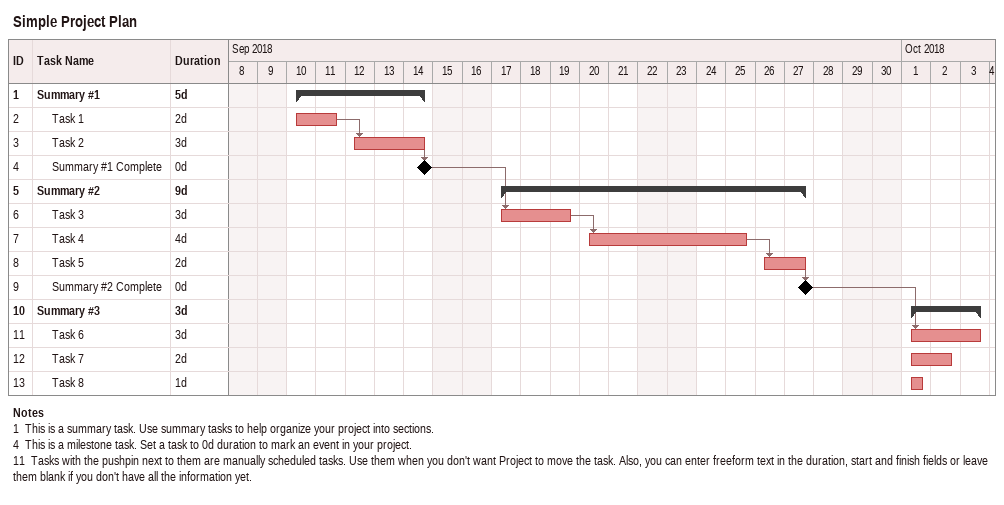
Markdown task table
Simple Project Plan

| ID | Level | Task | Duration | Start | Finish | Predecessors |
|---|---|---|---|---|---|---|
| 1 | 1 | **Summary #1** | 5d | 2018-09-10 | 2018-09-14 |  |
| 2 | 2 | Task 1 | 2d | 2018-09-10 | 2018-09-11 |  |
| 3 | 2 | Task 2 | 3d | 2018-09-12 | 2018-09-14 | 2 |
| 4 | 2 | Summary #1 Complete | 0d | 2018-09-14 | 2018-09-14 | 3 |
| 5 | 1 | **Summary #2** | 9d | 2018-09-17 | 2018-09-27 |  |
| 6 | 2 | Task 3 | 3d | 2018-09-17 | 2018-09-19 | 4 |
| 7 | 2 | Task 4 | 4d | 2018-09-20 | 2018-09-25 | 6 |
| 8 | 2 | Task 5 | 2d | 2018-09-26 | 2018-09-27 | 7 |
| 9 | 2 | Summary #2 Complete | 0d | 2018-09-27 | 2018-09-27 | 8 |
| 10 | 1 | **Summary #3** | 3d | 2018-10-01 | 2018-10-03 |  |
| 11 | 2 | Task 6 | 3d | 2018-10-01 | 2018-10-03 | 9 |
| 12 | 2 | Task 7 | 2d | 2018-10-01 | 2018-10-02 |  |
| 13 | 2 | Task 8 | 1d | 2018-10-01 | 2018-10-01 |  |

Notes
- 1: This is a summary task. Use summary tasks to help organize your project into sections.
- 4: This is a milestone task. Set a task to 0d duration to mark an event in your project.
- 11: Tasks with the pushpin next to them are manually scheduled tasks. Use them when you don't want Project to move the task. Also, you can enter freeform text in the duration, start and finish fields or leave them blank if you don't have all the information yet.
